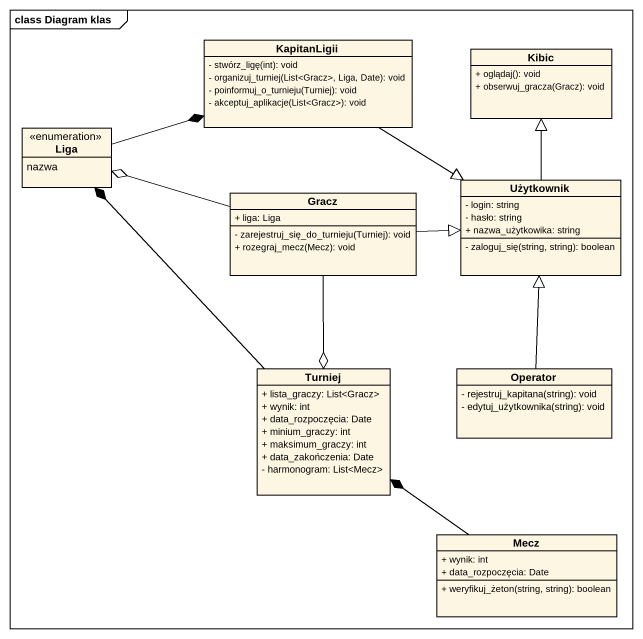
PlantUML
@startuml
mainframe class Diagram klas
hide circle
hide empty members
skinparam classAttributeIconSize 0
class KapitanLigii {
  - stwórz_ligę(int): void
  - organizuj_turniej(List<Gracz>, Liga, Date): void
  - poinformuj_o_turnieju(Turniej): void
  - akceptuj_aplikacje(List<Gracz>): void
}
class Kibic {
  + oglądaj(): void
  + obserwuj_gracza(Gracz): void
}
enum Liga {
  nazwa
}
class Gracz {
  + liga: Liga
  - zarejestruj_się_do_turnieju(Turniej): void
  + rozegraj_mecz(Mecz): void
}
class Użytkownik {
  - login: string
  - hasło: string
  + nazwa_użytkowika: string
  - zaloguj_się(string, string): boolean
}
class Turniej {
  + lista_graczy: List<Gracz>
  + wynik: int
  + data_rozpoczęcia: Date
  + minium_graczy: int
  + maksimum_graczy: int
  + data_zakończenia: Date
  - harmonogram: List<Mecz>
}
class Operator {
  - rejestruj_kapitana(string): void
  - edytuj_użytkownika(string): void
}
class Mecz {
  + wynik: int
  + data_rozpoczęcia: Date
  + weryfikuj_żeton(string, string): boolean
}
KapitanLigii --|> Użytkownik
Liga -right-* KapitanLigii
Gracz -left-o Liga
Gracz -right-|> Użytkownik
Gracz --o Turniej
Użytkownik -up-|> Kibic
Turniej -up-* Liga
Operator -up-|> Użytkownik
Mecz -up-* Turniej
@enduml
